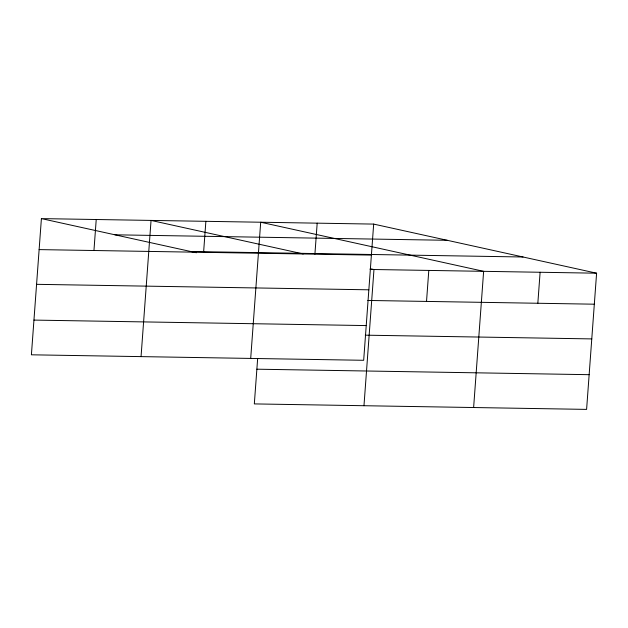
<?xml version="1.0" encoding="UTF-8"?>
<svg xmlns="http://www.w3.org/2000/svg" width="628" height="628" viewBox="0 0 628 628"><rect width="100%" height="100%" fill="white"/><g stroke="black" fill="none" stroke-linecap="round" stroke-linejoin="round"><path stroke-width="0.94" d="M41.401 218.607L31.4 354.804L363.675 360.291L373.676 224.094L41.401 218.607L196.423 252.754M93.949 250.517L96.225 219.517M141.049 356.618L151.05 220.42L303.238 253.94M203.598 252.323L205.874 221.323M250.698 358.423L260.699 222.234L483.631 271.327L473.622 407.525M257.653 358.557L254.324 403.906L586.599 409.393L596.6 273.196L373.676 224.094M314.911 254.159L317.187 223.16M363.973 405.719L373.974 269.522L370.206 268.69M426.522 301.424L428.798 270.425M537.835 303.261L540.111 272.262M114.963 234.809L447.238 240.296M190.763 251.506L523.038 256.993M39.124 249.606L371.399 255.094M370.065 269.451L596.6 273.196M36.573 284.327L368.848 289.806M367.788 300.451L594.324 304.195M33.951 320.092L366.226 325.579M365.237 335.171L591.772 338.908M256.876 369.193L589.15 374.681"/></g></svg>
